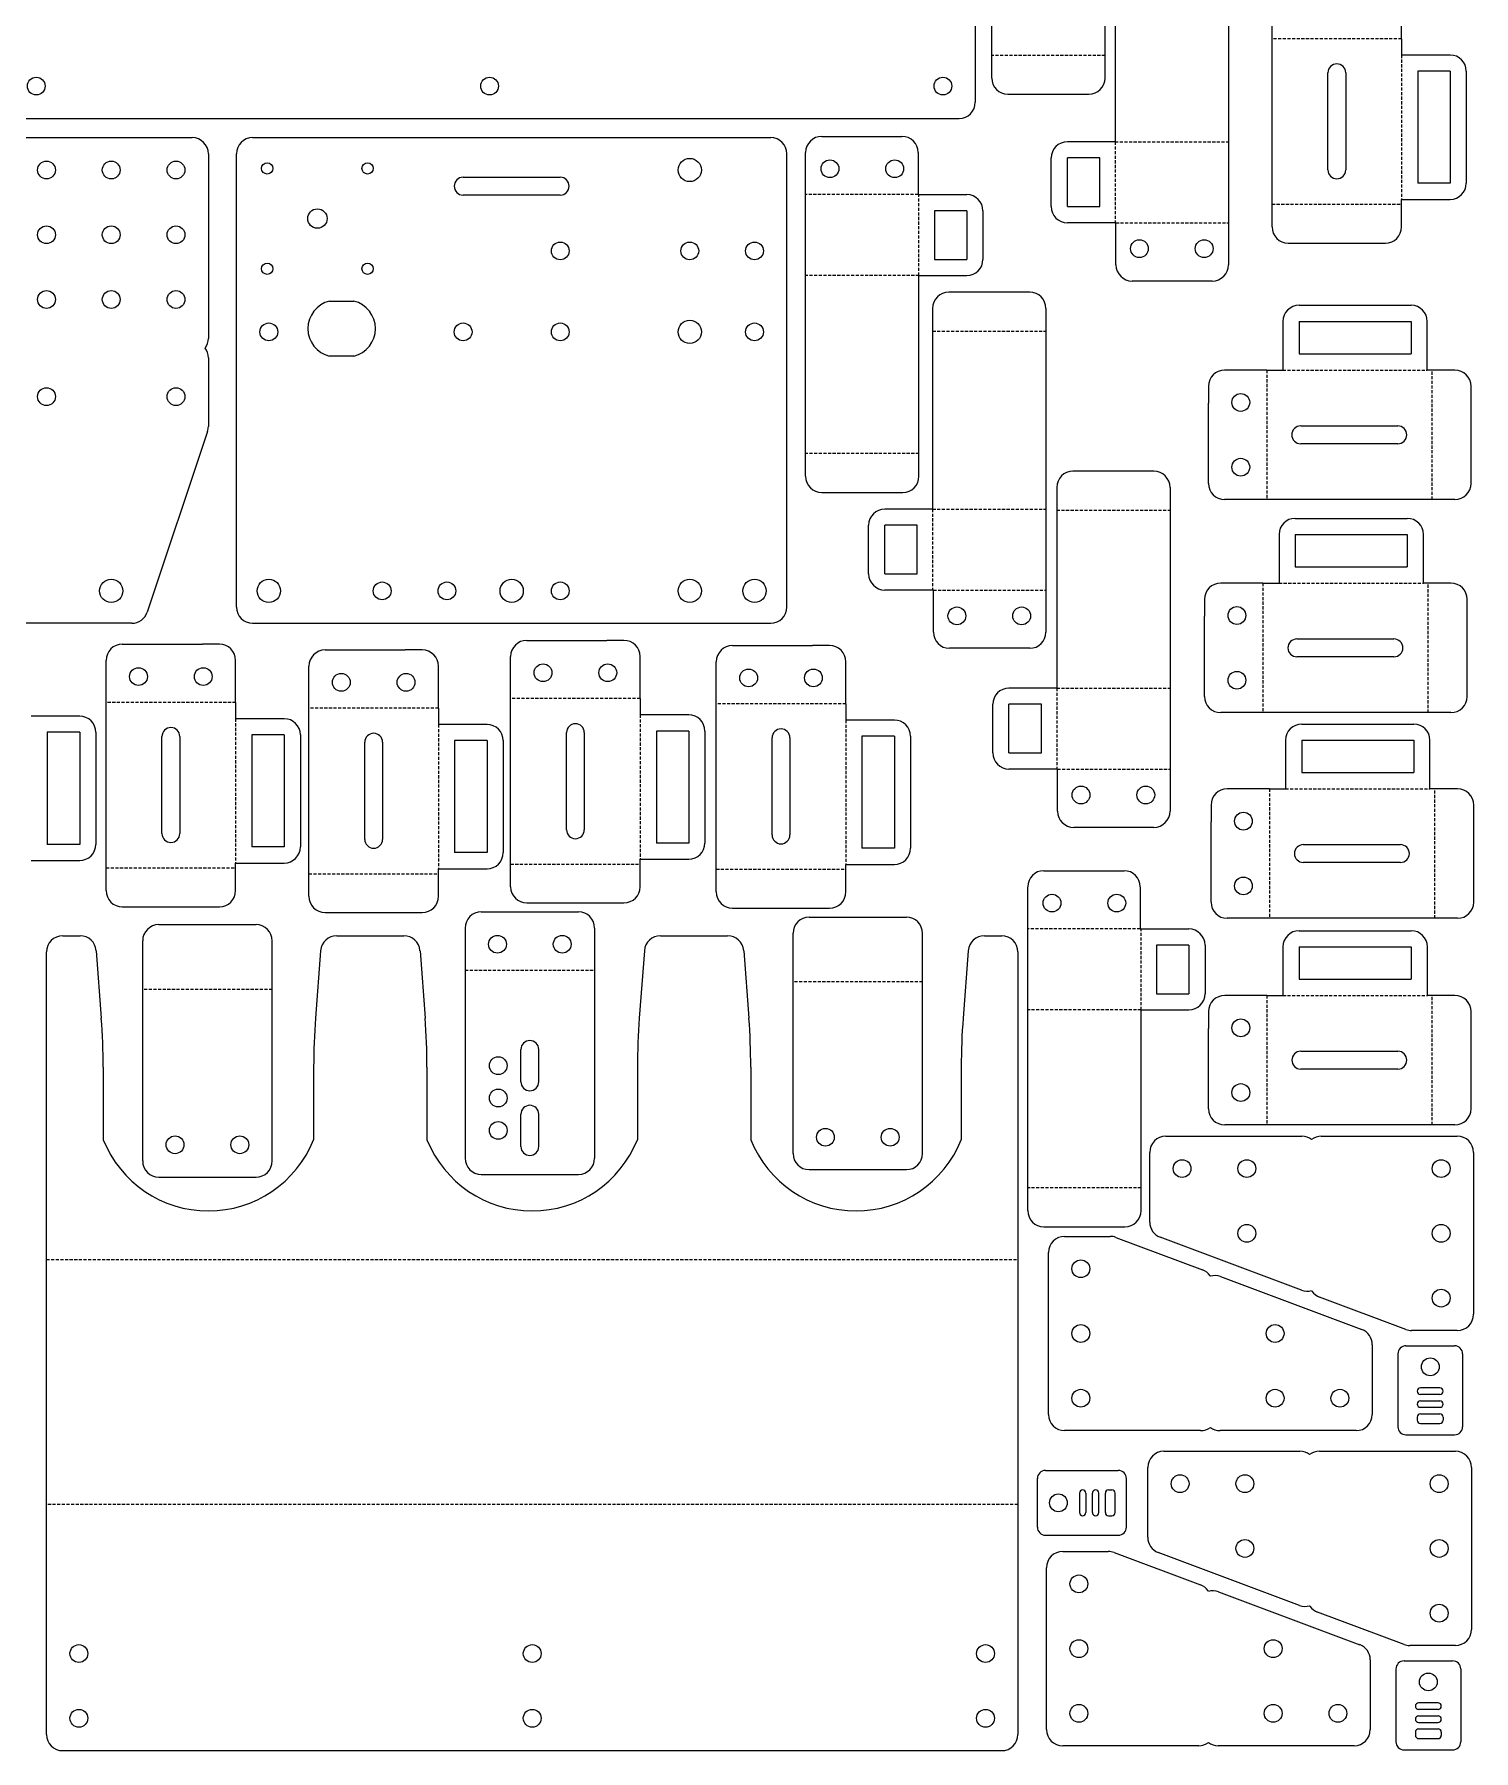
# Model space of a CAD drawing. Header units: millimetres. Extents: x 0 to 995, y 0 to 998.
# Drawn here: x 550 to 995, y 10 to 540 of the extents above; entities that cross this region are included whole.
import ezdxf

# ---------------------------------------------------------------- set-up
doc = ezdxf.new("R2010")
doc.units = ezdxf.units.MM
doc.header["$LTSCALE"] = 0.5
doc.header["$MEASUREMENT"] = 0
doc.linetypes.add('DASHEDTINY', pattern=[2.8575, 1.905, -0.9525])
doc.layers.add('VISIBLE', color=7, linetype='Continuous')

msp = doc.modelspace()

# ---------------------------------------------------------------- linework, layer by layer
for p, q in [((846, 526.43), (846, 593.43)), ((881, 526.43), (881, 588.43)), ((884.12, 568.73), (884.12, 506.73)), ((919.12, 568.73), (919.12, 501.73)), ((972.58, 538.55), (972.58, 551.55)), ((972.58, 538.55), (972.58, 533.54)), ((987.58, 533.54), (972.58, 533.54)), ((987.58, 528.54), (977.58, 528.54)), ((977.58, 528.54), (977.58, 493.94)), ((987.58, 528.54), (987.58, 493.94)), ((992.58, 528.54), (992.58, 493.94)), ((879.12, 506.73), (869.37, 506.73)), ((884.12, 506.73), (879.12, 506.73)), ((823.3, 503.41), (823.3, 490.41)), ((864.37, 486.73), (864.37, 501.73)), ((869.37, 486.73), (869.37, 501.73)), ((879.37, 501.73), (869.37, 501.73)), ((879.37, 486.73), (879.37, 501.73)), ((987.58, 493.94), (977.58, 493.94)), ((823.3, 490.41), (838.3, 490.41)), ((972.58, 487.44), (972.58, 488.94)), ((972.58, 488.94), (987.58, 488.94)), ((838.3, 485.41), (828.3, 485.41)), ((828.3, 485.41), (828.3, 470.41)), ((838.3, 485.41), (838.3, 470.41)), ((843.3, 485.41), (843.3, 470.41)), ((869.37, 486.73), (879.37, 486.73)), ((972.58, 480.44), (972.58, 487.44)), ((884.37, 481.73), (869.37, 481.73)), ((884.37, 468.73), (884.37, 481.73)), ((788.55, 403.41), (788.55, 470.41)), ((828.3, 470.41), (838.3, 470.41)), ((823.55, 403.41), (823.55, 465.41)), ((823.55, 465.41), (828.55, 465.41)), ((828.55, 465.41), (838.3, 465.41)), ((940.93, 456.22), (975.53, 456.22)), ((827.75, 455.29), (827.75, 393.29)), ((862.75, 455.29), (862.75, 388.29)), ((935.93, 451.22), (935.93, 436.22)), ((940.93, 451.22), (940.93, 441.22)), ((940.93, 451.22), (975.53, 451.22)), ((975.53, 451.22), (975.53, 441.22)), ((980.53, 436.22), (980.53, 451.22)), ((940.93, 441.22), (975.53, 441.22)), ((930.93, 436.22), (917.93, 436.22)), ((930.93, 436.22), (935.93, 436.22)), ((982.03, 436.22), (980.53, 436.22)), ((989.03, 436.22), (982.03, 436.22)), ((912.93, 431.22), (912.93, 425.97)), ((866.09, 399.98), (866.09, 337.98)), ((901.09, 399.98), (901.09, 332.98)), ((822.75, 393.29), (813, 393.29)), ((827.75, 393.29), (822.75, 393.29)), ((808, 373.29), (808, 388.29)), ((813, 373.29), (813, 388.29)), ((823, 388.29), (813, 388.29)), ((823, 373.29), (823, 388.29)), ((939.74, 390.41), (974.34, 390.41)), ((934.74, 385.41), (934.74, 370.41)), ((939.74, 385.41), (939.74, 375.41)), ((939.74, 385.41), (974.34, 385.41)), ((974.34, 385.41), (974.34, 375.41)), ((979.34, 370.41), (979.34, 385.41)), ((813, 373.29), (823, 373.29)), ((939.74, 375.41), (974.34, 375.41)), ((828, 368.29), (813, 368.29)), ((828, 355.29), (828, 368.29)), ((929.74, 370.41), (916.73, 370.41)), ((929.74, 370.41), (934.74, 370.41)), ((980.84, 370.41), (979.34, 370.41)), ((987.84, 370.41), (980.84, 370.41)), ((911.73, 365.41), (911.73, 360.16)), ((607.51, 351.55), (602.26, 351.55)), ((732.44, 352.73), (727.19, 352.73)), ((795.94, 351.13), (790.69, 351.13)), ((612.51, 333.55), (612.51, 346.55)), ((670.14, 349.77), (664.89, 349.77)), ((675.14, 331.77), (675.14, 344.77)), ((737.44, 334.73), (737.44, 347.73)), ((800.94, 333.12), (800.94, 346.13)), ((737.44, 334.73), (737.44, 329.73)), ((861.09, 337.98), (851.34, 337.98)), ((866.09, 337.98), (861.09, 337.98)), ((564.35, 329.33), (549.35, 329.33)), ((612.51, 333.55), (612.51, 328.54)), ((675.14, 331.77), (675.14, 326.77)), ((752.44, 329.73), (737.44, 329.73)), ((800.94, 333.12), (800.94, 328.12)), ((846.34, 317.98), (846.34, 332.98)), ((851.34, 317.98), (851.34, 332.98)), ((861.34, 332.98), (851.34, 332.98)), ((861.34, 317.98), (861.34, 332.98)), ((564.35, 324.33), (554.35, 324.33)), ((554.35, 324.33), (554.35, 289.73)), ((564.35, 324.33), (564.35, 289.73)), ((569.35, 324.33), (569.35, 289.73)), ((627.51, 328.54), (612.51, 328.54)), ((627.51, 323.54), (617.51, 323.54)), ((617.51, 323.54), (617.51, 288.94)), ((627.51, 323.54), (627.51, 288.94)), ((632.51, 323.54), (632.51, 288.94)), ((690.14, 326.77), (675.14, 326.77)), ((752.44, 324.73), (742.44, 324.73)), ((742.44, 324.73), (742.44, 290.13)), ((752.44, 324.73), (752.44, 290.13)), ((757.44, 324.73), (757.44, 290.13)), ((815.94, 328.12), (800.94, 328.12)), ((941.75, 326.88), (976.35, 326.88)), ((690.14, 321.77), (680.14, 321.77)), ((680.14, 321.77), (680.14, 287.17)), ((690.14, 321.77), (690.14, 287.17)), ((695.14, 321.77), (695.14, 287.17)), ((815.94, 323.12), (805.94, 323.12)), ((805.94, 323.12), (805.94, 288.52)), ((815.94, 323.12), (815.94, 288.52)), ((820.94, 323.12), (820.94, 288.52)), ((936.75, 321.88), (936.75, 306.88)), ((941.75, 321.88), (941.75, 311.88)), ((941.75, 321.88), (976.35, 321.88)), ((976.35, 321.88), (976.35, 311.88)), ((981.35, 306.88), (981.35, 321.88)), ((851.34, 317.98), (861.34, 317.98)), ((866.34, 312.98), (851.34, 312.98)), ((866.34, 299.98), (866.34, 312.98)), ((941.75, 311.88), (976.35, 311.88)), ((931.75, 306.88), (918.74, 306.88)), ((931.75, 306.88), (936.75, 306.88)), ((982.85, 306.88), (981.35, 306.88)), ((989.85, 306.88), (982.85, 306.88)), ((913.74, 301.88), (913.74, 296.63)), ((564.35, 289.73), (554.35, 289.73)), ((627.51, 288.94), (617.51, 288.94)), ((690.14, 287.17), (680.14, 287.17)), ((752.44, 290.13), (742.44, 290.13)), ((815.94, 288.52), (805.94, 288.52)), ((549.35, 284.73), (564.35, 284.73)), ((612.51, 282.44), (612.51, 283.94)), ((612.51, 283.94), (627.51, 283.94)), ((612.51, 275.44), (612.51, 282.44)), ((675.14, 280.67), (675.14, 282.17)), ((675.14, 282.17), (690.14, 282.17)), ((737.44, 283.63), (737.44, 285.13)), ((737.44, 285.13), (752.44, 285.13)), ((737.44, 276.63), (737.44, 283.63)), ((800.94, 282.02), (800.94, 283.52)), ((800.94, 283.52), (815.94, 283.52)), ((800.94, 275.02), (800.94, 282.02)), ((675.14, 273.67), (675.14, 280.67)), ((891.88, 276.59), (891.88, 263.59)), ((891.88, 263.59), (906.88, 263.59)), ((940.95, 263.06), (975.55, 263.06)), ((906.88, 258.59), (896.88, 258.59)), ((896.88, 258.59), (896.88, 243.59)), ((906.88, 258.59), (906.88, 243.59)), ((911.88, 258.59), (911.88, 243.59)), ((935.95, 258.06), (935.95, 243.06)), ((940.95, 258.06), (940.95, 248.06)), ((940.95, 258.06), (975.55, 258.06)), ((975.55, 258.06), (975.55, 248.06)), ((980.55, 243.06), (980.55, 258.06)), ((940.95, 248.06), (975.55, 248.06)), ((857.13, 176.59), (857.13, 243.59)), ((892.13, 176.59), (892.13, 238.59)), ((892.13, 238.59), (897.13, 238.59)), ((896.88, 243.59), (906.88, 243.59)), ((897.13, 238.59), (906.88, 238.59)), ((930.95, 243.06), (917.95, 243.06)), ((930.95, 243.06), (935.95, 243.06)), ((982.05, 243.06), (980.55, 243.06)), ((989.05, 243.06), (982.05, 243.06)), ((912.95, 238.06), (912.95, 232.81))]:
    msp.add_line(p, q)
at = {"color": 3, "linetype": 'DASHEDTINY'}
for p, q in [((972.58, 538.55), (932.58, 538.54)), ((881, 533.43), (846, 533.43)), ((972.58, 533.54), (972.58, 488.94)), ((884.12, 506.73), (919.12, 506.73)), ((884.12, 506.73), (884.12, 481.73)), ((823.3, 490.41), (788.55, 490.41)), ((823.55, 465.41), (823.55, 490.41)), ((932.58, 487.44), (972.58, 487.44)), ((884.37, 481.73), (919.12, 481.73)), ((823.55, 465.41), (788.55, 465.41)), ((827.75, 448.29), (862.75, 448.29)), ((930.93, 436.22), (930.93, 396.22)), ((935.93, 436.22), (980.53, 436.22)), ((982.03, 396.22), (982.03, 436.22)), ((823.55, 410.41), (788.55, 410.41)), ((827.75, 393.29), (862.75, 393.29)), ((827.75, 393.29), (827.75, 368.29)), ((866.09, 392.98), (901.09, 392.98)), ((828, 368.29), (862.75, 368.29)), ((929.74, 370.41), (929.74, 330.41)), ((934.74, 370.41), (979.34, 370.41)), ((980.84, 330.41), (980.84, 370.41)), ((737.44, 334.73), (697.44, 334.73)), ((866.09, 337.98), (901.09, 337.98)), ((866.09, 337.98), (866.09, 312.98)), ((612.51, 333.55), (572.51, 333.54)), ((675.14, 331.77), (635.14, 331.77)), ((737.44, 329.73), (737.44, 285.13)), ((800.94, 333.12), (760.94, 333.12)), ((612.51, 328.54), (612.51, 283.94)), ((675.14, 326.77), (675.14, 282.17)), ((800.94, 328.12), (800.94, 283.52)), ((866.34, 312.98), (901.09, 312.98)), ((931.75, 306.88), (931.75, 266.88)), ((936.75, 306.88), (981.35, 306.88)), ((982.85, 266.88), (982.85, 306.88)), ((572.51, 282.44), (612.51, 282.44)), ((697.44, 283.63), (737.44, 283.63)), ((760.94, 282.02), (800.94, 282.02)), ((635.14, 280.67), (675.14, 280.67)), ((891.88, 263.59), (857.13, 263.59)), ((892.13, 238.59), (892.13, 263.59)), ((683.37, 250.87), (723.37, 250.87)), ((623.8, 244.93), (583.8, 244.93)), ((824.65, 247.25), (784.65, 247.25)), ((892.13, 238.59), (857.13, 238.59)), ((930.95, 243.06), (930.95, 203.06)), ((935.95, 243.06), (980.55, 243.06)), ((982.05, 203.06), (982.05, 243.06)), ((892.13, 183.59), (857.13, 183.59)), ((554.1, 161.49), (854.1, 161.49)), ((854.1, 85.78), (554.1, 85.78))]:
    msp.add_line(p, q, dxfattribs=at)
for centre, start, end in [((987.58, 528.54), 0, 90), ((869.37, 501.73), 90, 180), ((987.58, 493.94), 270, 0), ((838.3, 485.41), 0, 90), ((869.37, 486.73), 180, 270), ((838.3, 470.41), 270, 0), ((940.93, 451.22), 90, 180), ((975.53, 451.22), 0, 90), ((917.93, 431.22), 90, 180), ((813, 388.29), 90, 180), ((939.74, 385.41), 90, 180), ((974.34, 385.41), 0, 90), ((813, 373.29), 180, 270), ((916.73, 365.41), 90, 180), ((607.51, 346.55), 0, 90), ((732.44, 347.73), 0, 90), ((795.94, 346.13), 0, 90), ((670.14, 344.77), 0, 90), ((851.34, 332.98), 90, 180), ((564.35, 324.33), 0, 90), ((752.44, 324.73), 0, 90), ((627.51, 323.54), 0, 90), ((690.14, 321.77), 0, 90), ((815.94, 323.12), 0, 90), ((941.75, 321.88), 90, 180), ((976.35, 321.88), 0, 90), ((851.34, 317.98), 180, 270), ((918.74, 301.88), 90, 180), ((564.35, 289.73), 270, 0), ((627.51, 288.94), 270, 0), ((690.14, 287.17), 270, 0), ((752.44, 290.13), 270, 0), ((815.94, 288.52), 270, 0), ((906.88, 258.59), 0, 90), ((940.95, 258.06), 90, 180), ((975.55, 258.06), 0, 90), ((906.88, 243.59), 270, 0), ((917.95, 238.06), 90, 180)]:
    msp.add_arc(centre, 5, start, end)
at = {"layer": 'VISIBLE'}
for p, q in [((840.94, 760.65), (840.94, 518.94)), ((932.58, 535.55), (932.58, 551.55)), ((932.58, 480.44), (932.58, 535.55)), ((949.83, 498.05), (949.83, 528.05)), ((955.33, 528.05), (955.33, 498.05)), ((851, 521.43), (876, 521.43)), ((545.94, 513.94), (835.94, 513.94)), ((545.44, 508.02), (599.09, 508.02)), ((617.76, 508.02), (777.76, 508.02)), ((793.55, 508.41), (818.3, 508.41)), ((604.09, 503.02), (604.09, 446.02)), ((612.76, 363.02), (612.76, 503.02)), ((782.76, 363.02), (782.76, 503.02)), ((788.55, 470.41), (788.55, 503.41)), ((919.12, 501.73), (919.12, 468.73)), ((682.76, 495.77), (712.76, 495.77)), ((712.76, 490.27), (682.76, 490.27)), ((937.58, 475.44), (967.58, 475.44)), ((914.12, 463.73), (889.37, 463.73)), ((641.51, 457.52), (649.01, 457.52)), ((857.75, 460.29), (832.75, 460.29)), ((649.01, 440.52), (641.51, 440.52)), ((604.09, 440.02), (604.09, 418.83)), ((994.03, 401.22), (994.03, 431.22)), ((912.93, 401.22), (912.93, 425.97)), ((941.43, 418.97), (971.43, 418.97)), ((603.83, 417.25), (585.23, 361.43)), ((971.43, 413.47), (941.43, 413.47)), ((896.09, 404.98), (871.09, 404.98)), ((793.55, 398.41), (818.55, 398.41)), ((933.93, 396.22), (917.93, 396.22)), ((989.03, 396.22), (933.93, 396.22)), ((862.75, 388.29), (862.75, 355.29)), ((992.84, 335.41), (992.84, 365.41)), ((580.48, 358.02), (447.69, 358.02)), ((617.76, 358.02), (777.76, 358.02)), ((911.73, 335.41), (911.73, 360.16)), ((577.51, 351.55), (602.26, 351.55)), ((702.44, 352.73), (727.19, 352.73)), ((765.94, 351.13), (790.69, 351.13)), ((857.75, 350.29), (833, 350.29)), ((940.23, 353.16), (970.23, 353.16)), ((572.51, 330.55), (572.51, 346.55)), ((635.14, 328.77), (635.14, 344.77)), ((640.14, 349.77), (664.89, 349.77)), ((697.44, 331.73), (697.44, 347.73)), ((760.94, 330.13), (760.94, 346.13)), ((970.23, 347.66), (940.23, 347.66)), ((572.51, 275.44), (572.51, 330.55)), ((635.14, 273.67), (635.14, 328.77)), ((697.44, 276.63), (697.44, 331.73)), ((760.94, 275.02), (760.94, 330.13)), ((901.09, 332.98), (901.09, 299.98)), ((932.73, 330.41), (916.73, 330.41)), ((987.84, 330.41), (932.73, 330.41)), ((714.69, 294.23), (714.69, 324.23)), ((720.19, 324.23), (720.19, 294.23)), ((589.76, 293.05), (589.76, 323.05)), ((595.26, 323.05), (595.26, 293.05)), ((652.39, 291.27), (652.39, 321.27)), ((657.89, 321.27), (657.89, 291.27)), ((778.19, 292.63), (778.19, 322.63)), ((783.69, 322.63), (783.69, 292.63)), ((994.85, 271.88), (994.85, 301.88)), ((896.09, 294.98), (871.34, 294.98)), ((913.74, 271.88), (913.74, 296.63)), ((942.24, 289.63), (972.24, 289.63)), ((862.13, 281.59), (886.88, 281.59)), ((972.24, 284.13), (942.24, 284.13)), ((857.13, 243.59), (857.13, 276.59)), ((577.51, 270.44), (607.51, 270.44)), ((702.44, 271.63), (732.44, 271.63)), ((640.14, 268.67), (670.14, 268.67)), ((688.37, 268.87), (718.37, 268.87)), ((765.94, 270.02), (795.94, 270.02)), ((789.65, 267.25), (819.65, 267.25)), ((934.74, 266.88), (918.74, 266.88)), ((989.85, 266.88), (934.74, 266.88)), ((559.1, 261.49), (564.46, 261.49)), ((583.8, 191.93), (583.8, 259.93)), ((588.8, 264.93), (618.8, 264.93)), ((623.8, 191.93), (623.8, 259.93)), ((643.73, 261.49), (664.46, 261.49)), ((683.37, 263.87), (683.37, 253.87)), ((723.37, 263.87), (723.37, 253.87)), ((743.73, 261.49), (764.46, 261.49)), ((784.65, 194.25), (784.65, 262.25)), ((824.65, 194.25), (824.65, 262.25)), ((843.73, 261.49), (849.1, 261.49)), ((554.1, 14.78), (554.1, 256.49)), ((569.45, 256.87), (571.02, 236.05)), ((638.75, 256.87), (637.17, 236.05)), ((669.45, 256.87), (671.02, 236.05)), ((738.75, 256.87), (737.17, 236.05)), ((769.45, 256.87), (771.02, 236.05)), ((838.75, 256.87), (837.17, 236.05)), ((854.1, 256.49), (854.1, 14.78)), ((683.37, 253.87), (683.37, 192.77)), ((723.37, 253.87), (723.37, 192.77)), ((994.05, 208.06), (994.05, 238.06)), ((912.95, 208.06), (912.95, 232.81)), ((700.62, 216.37), (700.62, 226.37)), ((706.12, 216.37), (706.12, 226.37)), ((941.45, 225.81), (971.45, 225.81)), ((571.6, 220.94), (571.6, 198.5)), ((636.6, 220.94), (636.6, 198.5)), ((671.6, 220.94), (671.6, 198.5)), ((736.6, 220.94), (736.6, 198.5)), ((771.6, 220.94), (771.6, 198.5)), ((836.6, 220.94), (836.6, 198.5)), ((971.45, 220.31), (941.45, 220.31)), ((700.62, 196.37), (700.62, 206.37)), ((706.12, 196.37), (706.12, 206.37)), ((933.95, 203.06), (917.95, 203.06)), ((989.05, 203.06), (933.95, 203.06)), ((899.8, 199.57), (941.8, 199.57)), ((947.8, 199.57), (989.8, 199.57)), ((894.8, 173.04), (894.8, 194.57)), ((994.8, 194.57), (994.8, 144.57)), ((588.8, 186.93), (618.8, 186.93)), ((688.37, 187.77), (718.37, 187.77)), ((789.65, 189.25), (819.65, 189.25)), ((862.13, 171.59), (887.13, 171.59)), ((868.53, 168.64), (882.63, 168.64)), ((884.38, 168.32), (911.07, 158.31)), ((941.64, 152.01), (898.04, 168.36)), ((863.53, 113.64), (863.53, 163.64)), ((913.53, 156.32), (913.42, 156.48)), ((916.69, 156.2), (960.29, 139.86)), ((944.8, 151.89), (944.91, 151.73)), ((973.95, 139.89), (947.26, 149.9)), ((989.8, 139.57), (975.7, 139.57)), ((963.53, 135.18), (963.53, 113.64)), ((973.95, 134.84), (988.95, 134.84)), ((971.45, 132.34), (971.45, 109.84)), ((991.45, 132.34), (991.45, 109.84)), ((984.45, 121.84), (978.45, 121.84)), ((984.45, 119.84), (978.45, 119.84)), ((978.45, 117.84), (984.45, 117.84)), ((977.45, 112.84), (977.45, 111.84)), ((978.45, 115.84), (984.45, 115.84)), ((978.45, 113.84), (984.45, 113.84)), ((985.45, 112.84), (985.45, 111.84)), ((910.53, 108.64), (868.53, 108.64)), ((958.53, 108.64), (916.53, 108.64)), ((973.95, 107.34), (988.95, 107.34)), ((978.45, 110.84), (984.45, 110.84)), ((899.19, 102.24), (941.19, 102.24)), ((947.19, 102.24), (989.19, 102.24)), ((862.6, 96.33), (885.1, 96.33)), ((894.19, 75.7), (894.19, 97.24)), ((994.19, 97.24), (994.19, 47.24)), ((860.1, 78.83), (860.1, 93.83)), ((882.1, 90.33), (883.1, 90.33)), ((887.6, 78.83), (887.6, 93.83)), ((873.1, 89.33), (873.1, 83.33)), ((875.1, 89.33), (875.1, 83.33)), ((877.1, 83.33), (877.1, 89.33)), ((879.1, 83.33), (879.1, 89.33)), ((881.1, 83.33), (881.1, 89.33)), ((884.1, 83.33), (884.1, 89.33)), ((882.1, 82.33), (883.1, 82.33)), ((862.6, 76.33), (885.1, 76.33)), ((867.93, 71.3), (882.02, 71.3)), ((883.78, 70.98), (910.46, 60.98)), ((941.03, 54.67), (897.43, 71.02)), ((862.93, 16.3), (862.93, 66.3)), ((912.93, 58.99), (912.82, 59.14)), ((916.09, 58.87), (959.68, 42.52)), ((944.19, 54.55), (944.3, 54.4)), ((973.34, 42.55), (946.65, 52.56)), ((962.93, 37.84), (962.93, 16.3)), ((973.35, 37.51), (988.35, 37.51)), ((989.19, 42.24), (975.09, 42.24)), ((970.85, 35.01), (970.85, 12.51)), ((990.85, 35.01), (990.85, 12.51)), ((983.85, 24.51), (977.85, 24.51)), ((983.85, 22.51), (977.85, 22.51)), ((977.85, 20.51), (983.85, 20.51)), ((977.85, 18.51), (983.85, 18.51)), ((977.85, 16.51), (983.85, 16.51)), ((909.93, 11.3), (867.93, 11.3)), ((957.93, 11.3), (915.93, 11.3)), ((976.85, 15.51), (976.85, 14.51)), ((977.85, 13.51), (983.85, 13.51)), ((984.85, 15.51), (984.85, 14.51)), ((559.1, 9.78), (849.1, 9.78)), ((973.35, 10.01), (988.35, 10.01))]:
    msp.add_line(p, q, dxfattribs=at)
for centre, radius in [((550.94, 523.94), 2.75), ((690.94, 523.94), 2.75), ((830.94, 523.94), 2.75), ((554.09, 498.02), 2.75), ((574.09, 498.02), 2.75), ((594.09, 498.02), 2.75), ((622.26, 498.52), 1.75), ((653.26, 498.52), 1.75), ((752.76, 498.02), 3.59), ((796.05, 498.41), 2.75), ((816.05, 498.41), 2.75), ((637.76, 483.02), 3), ((554.09, 478.02), 2.75), ((574.09, 478.02), 2.75), ((594.09, 478.02), 2.75), ((712.76, 473.02), 2.75), ((752.76, 473.02), 2.75), ((772.76, 473.02), 2.75), ((891.62, 473.73), 2.75), ((911.62, 473.73), 2.75), ((622.26, 467.52), 1.75), ((653.26, 467.52), 1.75), ((554.09, 458.02), 2.75), ((574.09, 458.02), 2.75), ((594.09, 458.02), 2.75), ((622.76, 448.02), 2.75), ((682.76, 448.02), 2.75), ((712.76, 448.02), 2.75), ((752.76, 448.02), 3.59), ((772.76, 448.02), 2.75), ((554.09, 428.02), 2.75), ((594.09, 428.02), 2.75), ((922.93, 426.22), 2.75), ((922.93, 406.22), 2.75), ((574.09, 368.02), 3.59), ((622.76, 368.02), 3.59), ((697.76, 368.02), 3.59), ((752.76, 368.02), 3.59), ((772.76, 368.02), 3.59), ((657.76, 368.02), 2.75), ((677.76, 368.02), 2.75), ((712.76, 368.02), 2.75), ((835.25, 360.29), 2.75), ((855.25, 360.29), 2.75), ((921.73, 360.41), 2.75), ((707.44, 342.73), 2.75), ((727.44, 342.73), 2.75), ((582.51, 341.55), 2.75), ((602.51, 341.55), 2.75), ((645.14, 339.77), 2.75), ((665.14, 339.77), 2.75), ((770.94, 341.13), 2.75), ((790.94, 341.13), 2.75), ((921.73, 340.41), 2.75), ((873.59, 304.98), 2.75), ((893.59, 304.98), 2.75), ((923.74, 296.88), 2.75), ((923.74, 276.88), 2.75), ((864.63, 271.59), 2.75), ((884.63, 271.59), 2.75), ((693.37, 258.87), 2.75), ((713.37, 258.87), 2.75), ((922.95, 233.06), 2.75), ((693.62, 221.37), 2.75), ((693.62, 211.37), 2.75), ((922.95, 213.06), 2.75), ((693.62, 201.37), 2.75), ((794.65, 199.25), 2.75), ((814.65, 199.25), 2.75), ((593.8, 196.93), 2.75), ((613.8, 196.93), 2.75), ((904.8, 189.57), 2.75), ((924.8, 189.57), 2.75), ((984.8, 189.57), 2.75), ((924.8, 169.57), 2.75), ((984.8, 169.57), 2.75), ((873.53, 158.64), 2.75), ((984.8, 149.57), 2.75), ((873.53, 138.64), 2.75), ((933.53, 138.64), 2.75), ((981.45, 128.34), 2.75), ((873.53, 118.64), 2.75), ((933.53, 118.64), 2.75), ((953.53, 118.64), 2.75), ((904.19, 92.24), 2.75), ((924.19, 92.24), 2.75), ((984.19, 92.24), 2.75), ((866.6, 86.33), 2.75), ((924.19, 72.24), 2.75), ((984.19, 72.24), 2.75), ((872.93, 61.3), 2.75), ((984.19, 52.24), 2.75), ((564.1, 39.78), 2.75), ((704.1, 39.78), 2.75), ((844.1, 39.78), 2.75), ((872.93, 41.3), 2.75), ((932.93, 41.3), 2.75), ((980.85, 31.01), 2.75), ((564.1, 19.78), 2.75), ((704.1, 19.78), 2.75), ((844.1, 19.78), 2.75), ((872.93, 21.3), 2.75), ((932.93, 21.3), 2.75), ((952.93, 21.3), 2.75)]:
    msp.add_circle(centre, radius, dxfattribs=at)
for centre, radius, start, end in [((952.58, 528.05), 2.75, 0, 180), ((851, 526.43), 5, 180, 270), ((876, 526.43), 5, 270, 360), ((835.94, 518.94), 5, 270, 0), ((599.09, 503.02), 5, 0, 90), ((617.76, 503.02), 5, 90, 180), ((777.76, 503.02), 5, 0, 90), ((793.55, 503.41), 5, 90, 180), ((818.3, 503.41), 5, 0, 90), ((682.76, 493.02), 2.75, 90, 270), ((712.76, 493.02), 2.75, 270, 90), ((952.58, 498.05), 2.75, 180, 0), ((937.58, 480.44), 5, 180, 270), ((967.58, 480.44), 5, 270, 0), ((889.37, 468.73), 5, 180, 270), ((914.12, 468.73), 5, 270, 0), ((643.58, 449.02), 8.75, 103.7155, 256.2845), ((646.93, 449.02), 8.75, 283.7155, 76.2845), ((832.75, 455.29), 5, 90, 180), ((857.75, 455.29), 5, 0, 90), ((599.09, 446.02), 5, 323.1301, 0), ((599.09, 440.02), 5, 0, 36.8699), ((989.03, 431.22), 5, 0, 90), ((599.09, 418.83), 5, 341.5651, 0), ((941.43, 416.22), 2.75, 90, 270), ((971.43, 416.22), 2.75, 270, 90), ((793.55, 403.41), 5, 180, 270), ((818.55, 403.41), 5, 270, 0), ((871.09, 399.98), 5, 90, 180), ((896.09, 399.98), 5, 0, 90), ((917.93, 401.22), 5, 180, 270), ((989.03, 401.22), 5, 270, 0), ((987.84, 365.41), 5, 0, 90), ((580.48, 363.02), 5, 270, 341.5651), ((617.76, 363.02), 5, 180, 270), ((777.76, 363.02), 5, 270, 0), ((833, 355.29), 5, 180, 270), ((857.75, 355.29), 5, 270, 0), ((577.51, 346.55), 5, 90, 180), ((702.44, 347.73), 5, 90, 180), ((765.94, 346.13), 5, 90, 180), ((940.23, 350.41), 2.75, 90, 270), ((970.23, 350.41), 2.75, 270, 90), ((640.14, 344.77), 5, 90, 180), ((916.73, 335.41), 5, 180, 270), ((987.84, 335.41), 5, 270, 0), ((592.51, 323.05), 2.75, 0, 180), ((655.14, 321.27), 2.75, 0, 180), ((717.44, 324.23), 2.75, 0, 180), ((780.94, 322.63), 2.75, 0, 180), ((989.85, 301.88), 5, 0, 90), ((871.34, 299.98), 5, 180, 270), ((896.09, 299.98), 5, 270, 0), ((592.51, 293.05), 2.75, 180, 0), ((717.44, 294.23), 2.75, 180, 0), ((780.94, 292.63), 2.75, 180, 0), ((655.14, 291.27), 2.75, 180, 0), ((942.24, 286.88), 2.75, 90, 270), ((972.24, 286.88), 2.75, 270, 90), ((862.13, 276.59), 5, 90, 180), ((886.88, 276.59), 5, 0, 90), ((702.44, 276.63), 5, 180, 270), ((732.44, 276.63), 5, 270, 0), ((577.51, 275.44), 5, 180, 270), ((607.51, 275.44), 5, 270, 0), ((640.14, 273.67), 5, 180, 270), ((670.14, 273.67), 5, 270, 0), ((765.94, 275.02), 5, 180, 270), ((795.94, 275.02), 5, 270, 0), ((918.74, 271.88), 5, 180, 270), ((989.85, 271.88), 5, 270, 0), ((688.37, 263.87), 5, 90, 180), ((718.37, 263.87), 5, 0, 90), ((789.65, 262.25), 5, 90, 180), ((819.65, 262.25), 5, 0, 90), ((559.1, 256.49), 5, 90, 180), ((564.46, 256.49), 5, 4.3336, 90), ((588.8, 259.93), 5, 90, 180), ((618.8, 259.93), 5, 0, 90), ((643.73, 256.49), 5, 90, 175.6664), ((664.46, 256.49), 5, 4.3336, 90), ((743.73, 256.49), 5, 90, 175.6664), ((764.46, 256.49), 5, 4.3336, 90), ((843.73, 256.49), 5, 90, 175.6664), ((849.1, 256.49), 5, 0, 90), ((989.05, 238.06), 5, 0, 90), ((371.6, 220.94), 200, 0, 4.3336), ((836.6, 220.94), 200, 175.6664, 180), ((471.6, 220.94), 200, 0, 4.3336), ((936.6, 220.94), 200, 175.6664, 180), ((571.6, 220.94), 200, 0, 4.3336), ((1036.6, 220.94), 200, 175.6664, 180), ((703.37, 226.37), 2.75, 0, 180), ((941.45, 223.06), 2.75, 90, 270), ((971.45, 223.06), 2.75, 270, 90), ((703.37, 216.37), 2.75, 180, 0), ((703.37, 206.37), 2.75, 0, 180), ((917.95, 208.06), 5, 180, 270), ((989.05, 208.06), 5, 270, 0), ((604.1, 211.49), 35, 201.7868, 338.2132), ((704.1, 211.49), 35, 201.7868, 338.2132), ((703.37, 196.37), 2.75, 180, 0), ((804.1, 211.49), 35, 201.7868, 338.2132), ((899.8, 194.57), 5, 90, 180), ((941.8, 194.57), 5, 53.1301, 90), ((947.8, 194.57), 5, 90, 126.8699), ((989.8, 194.57), 5, 0, 90), ((588.8, 191.93), 5, 180, 270), ((618.8, 191.93), 5, 270, 0), ((688.37, 192.77), 5, 180, 270), ((718.37, 192.77), 5, 270, 0), ((789.65, 194.25), 5, 180, 270), ((819.65, 194.25), 5, 270, 0), ((862.13, 176.59), 5, 180, 270), ((887.13, 176.59), 5, 270, 0), ((899.8, 173.04), 5, 180, 249.444), ((868.53, 163.64), 5, 90, 180), ((882.63, 163.64), 5, 69.444, 90), ((909.32, 153.63), 5, 34.722, 69.444), ((914.94, 151.52), 5, 69.444, 106.3139), ((943.39, 156.69), 5, 249.444, 286.3139), ((949.02, 154.58), 5, 214.722, 249.444), ((989.8, 144.57), 5, 270, 0), ((958.53, 135.18), 5, 0, 69.444), ((975.7, 144.57), 5, 249.444, 270), ((973.95, 132.34), 2.5, 90, 180), ((988.95, 132.34), 2.5, 0, 90), ((978.45, 120.84), 1, 90, 270), ((978.45, 116.84), 1, 90, 270), ((984.45, 120.84), 1, 270, 90), ((984.45, 116.84), 1, 270, 90), ((868.53, 113.64), 5, 180, 270), ((958.53, 113.64), 5, 270, 0), ((978.45, 112.84), 1, 90, 180), ((978.45, 111.84), 1, 180, 270), ((984.45, 112.84), 1, 0, 90), ((984.45, 111.84), 1, 270, 0), ((910.53, 113.64), 5, 270, 306.8699), ((916.53, 113.64), 5, 233.1301, 270), ((973.95, 109.84), 2.5, 180, 270), ((988.95, 109.84), 2.5, 270, 0), ((899.19, 97.24), 5, 90, 180), ((941.19, 97.24), 5, 53.1301, 90), ((947.19, 97.24), 5, 90, 126.8699), ((989.19, 97.24), 5, 0, 90), ((862.6, 93.83), 2.5, 90, 180), ((885.1, 93.83), 2.5, 0, 90), ((874.1, 89.33), 1, 0, 180), ((878.1, 89.33), 1, 0, 180), ((882.1, 89.33), 1, 90, 180), ((883.1, 89.33), 1, 0, 90), ((874.1, 83.33), 1, 180, 0), ((878.1, 83.33), 1, 180, 0), ((882.1, 83.33), 1, 180, 270), ((883.1, 83.33), 1, 270, 0), ((862.6, 78.83), 2.5, 180, 270), ((885.1, 78.83), 2.5, 270, 0), ((899.19, 75.7), 5, 180, 249.444), ((867.93, 66.3), 5, 90, 180), ((882.02, 66.3), 5, 69.444, 90), ((908.71, 56.3), 5, 34.722, 69.444), ((914.33, 54.19), 5, 69.444, 106.3139), ((942.78, 59.35), 5, 249.444, 286.3139), ((948.41, 57.24), 5, 214.722, 249.444), ((957.93, 37.84), 5, 360, 69.444), ((975.09, 47.24), 5, 249.444, 270), ((989.19, 47.24), 5, 270, 0), ((973.35, 35.01), 2.5, 90, 180), ((988.35, 35.01), 2.5, 0, 90), ((977.85, 23.51), 1, 90, 270), ((983.85, 23.51), 1, 270, 90), ((867.93, 16.3), 5, 180, 270), ((957.93, 16.3), 5, 270, 360), ((977.85, 19.51), 1, 90, 270), ((977.85, 15.51), 1, 90, 180), ((983.85, 19.51), 1, 270, 90), ((983.85, 15.51), 1, 0, 90), ((559.1, 14.78), 5, 180, 270), ((849.1, 14.78), 5, 270, 0), ((909.93, 16.3), 5, 270, 306.8699), ((915.93, 16.3), 5, 233.1301, 270), ((973.35, 12.51), 2.5, 180, 270), ((977.85, 14.51), 1, 180, 270), ((983.85, 14.51), 1, 270, 0), ((988.35, 12.51), 2.5, 270, 0)]:
    msp.add_arc(centre, radius, start, end, dxfattribs=at)

doc.saveas('drawing.dxf')
